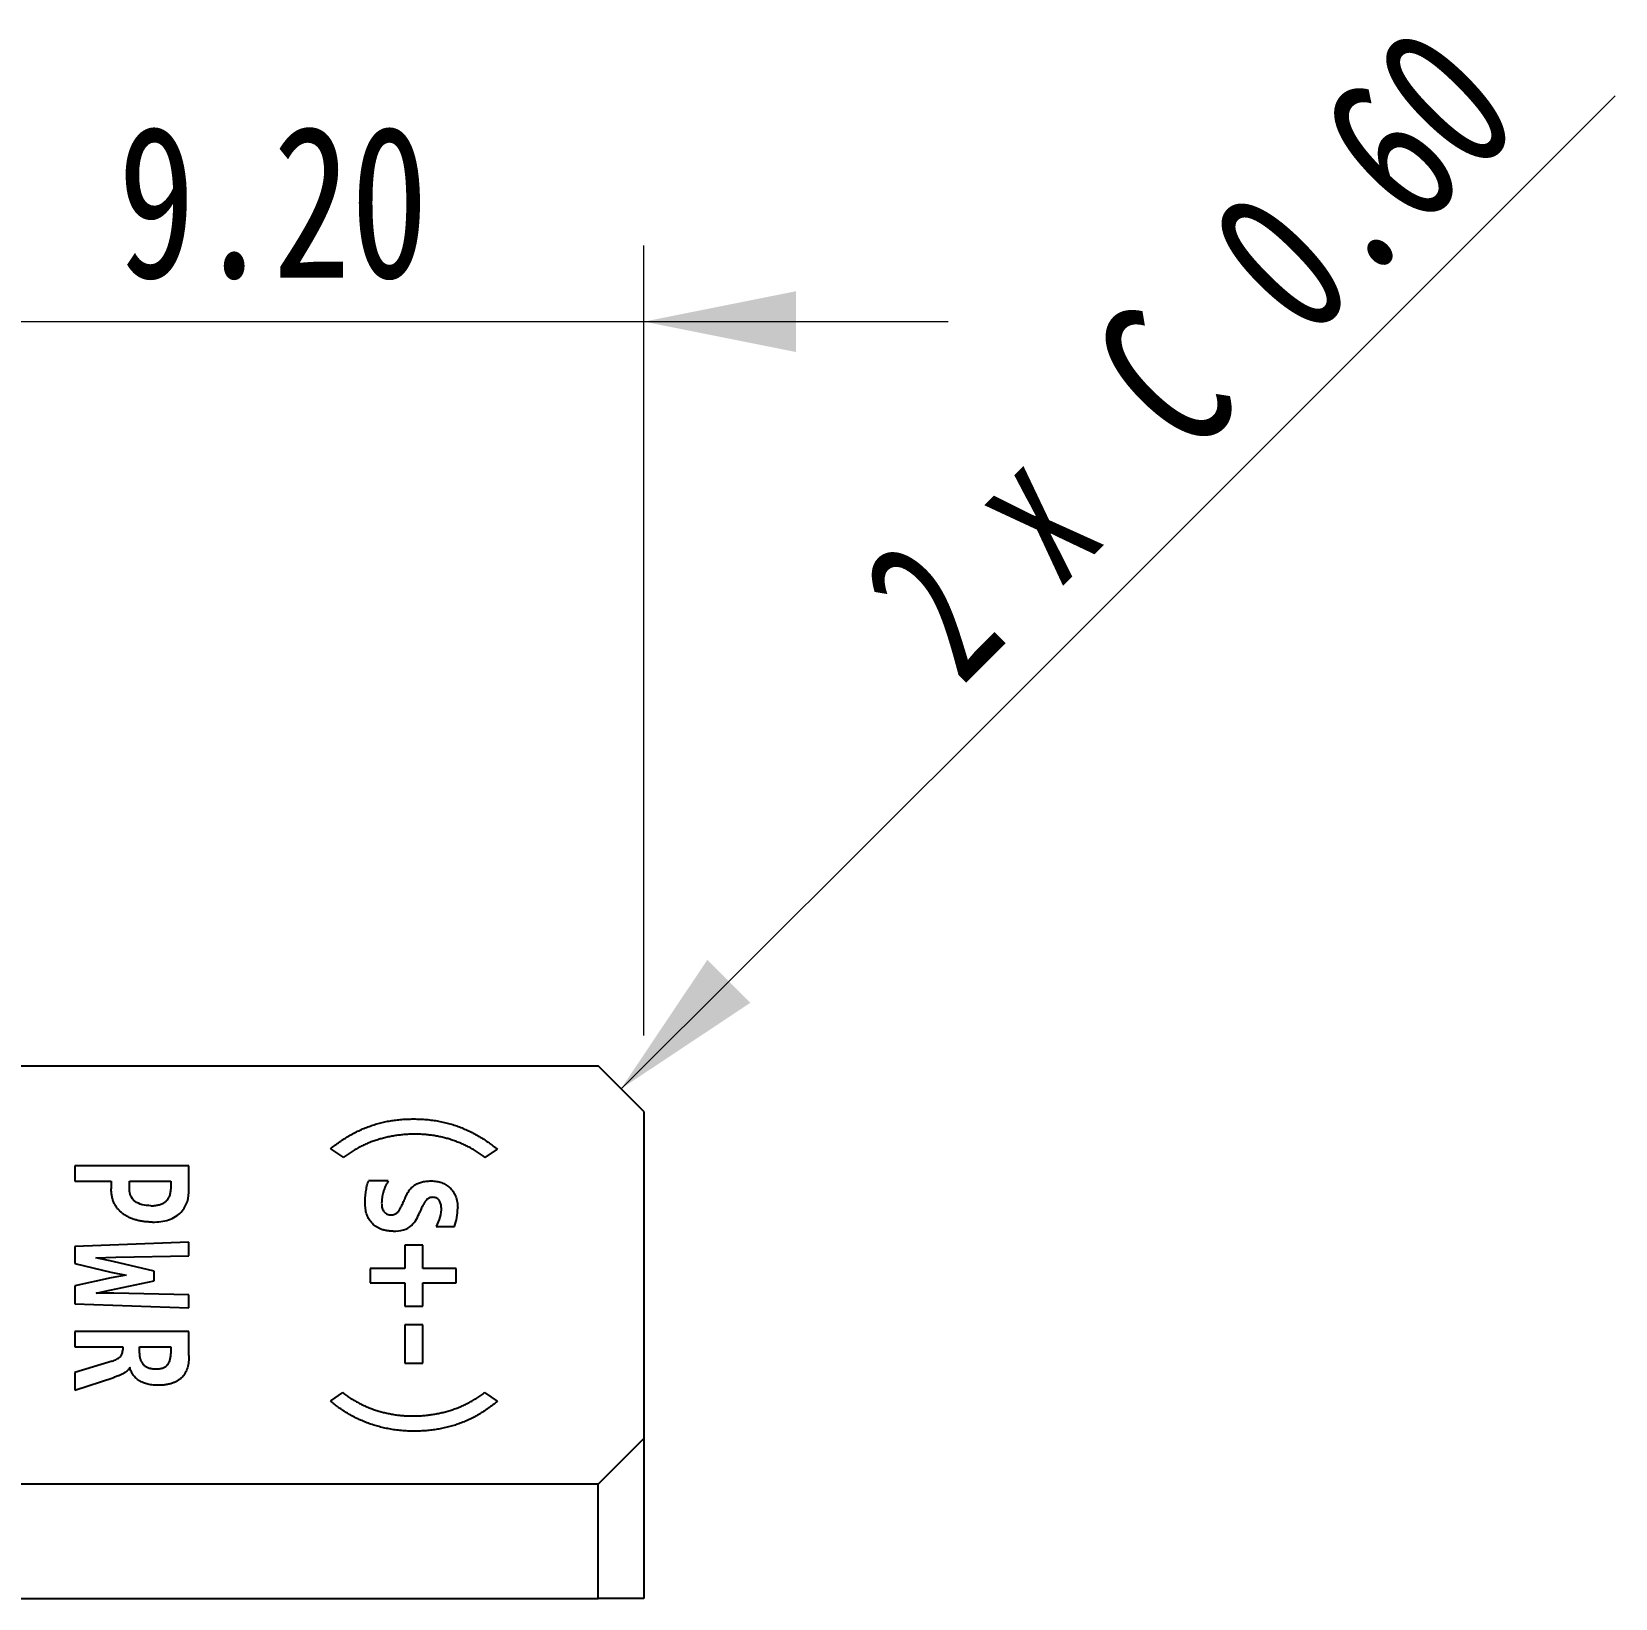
# Model space of a CAD drawing. Header units: millimetres. Extents: x 15 to 415, y 5 to 292.
# Drawn here: x 200.94 to 221.76, y 164.3 to 184.9 of the extents above; entities that cross this region are included whole.
import ezdxf

# ---------------------------------------------------------------- set-up
doc = ezdxf.new("R2010")
doc.units = ezdxf.units.MM
doc.styles.add('SLDTEXTSTYLE0', font='TXT', dxfattribs={"width": 0.75})
doc.styles.add('SLDTEXTSTYLE7', font='TXT', dxfattribs={"width": 0.666667})
doc.dimstyles.new('SLDDIMSTYLE0', dxfattribs={"dimtxt": 2, "dimasz": 2, "dimexe": 0, "dimexo": 0.0625, "dimgap": 0.5, "dimtad": 1, "dimrnd": 1e-09, "dimzin": 4, "dimdsep": 46, "dimtxsty": 'SLDTEXTSTYLE0', "dimsah": 1, "dimcen": 0.09, "dimadec": 0, "dimazin": 1, "dimtfac": 1, "dimtmove": 0, "dimatfit": 0, "dimfxl": 1, "dimfrac": 2, "dimtolj": 1, "dimtzin": 12, "dimarcsym": 0})

# ---------------------------------------------------------------- blocks, each defined once
blk = doc.blocks.new('SW_CHAMFER_DIMENSION_1')
at = {"color": 0, "linetype": 'Continuous', "lineweight": 18}
for p, q in [((0, 0), (8.185, 8.185)), ((-4.887, -4.87), (0, 0))]:
    blk.add_line(p, q, dxfattribs=at)
blk.add_solid([(-4.887, -4.87), (-3.188, -3.741), (-3.752, -3.175)], dxfattribs=at)
at = {"color": 0, "linetype": 'Continuous', "lineweight": 18, "char_height": 2, "attachment_point": 1, "rotation": 45}
for s, insert, style in [('0.60', (2.704, 6.35), 'SLDTEXTSTYLE0'), ('C', (1.172, 4.818), 'SLDTEXTSTYLE0'), ('2 x', (-1.823, 1.823), 'SLDTEXTSTYLE7')]:
    blk.add_mtext(s, dxfattribs=dict(at, insert=insert, style=style))
blk = doc.blocks.new('_D_35')
at = {"color": 7, "linetype": 'Continuous', "lineweight": 18}
for p, q in [((199.786, 166.298), (199.786, 182.083)), ((208.986, 171.698), (208.986, 182.083)), ((199.786, 181.083), (195.786, 181.083)), ((199.786, 181.083), (208.986, 181.083)), ((208.986, 181.083), (212.986, 181.083))]:
    blk.add_line(p, q, dxfattribs=at)
for points in [[(199.786, 181.083), (197.786, 181.483), (197.786, 180.683)], [(208.986, 181.083), (210.986, 180.683), (210.986, 181.483)]]:
    blk.add_solid(points, dxfattribs=at)
at = {"color": 7, "linetype": 'Continuous', "lineweight": 18, "insert": (202.068, 183.661), "char_height": 2, "attachment_point": 1, "style": 'SLDTEXTSTYLE0'}
blk.add_mtext('9.20', dxfattribs=at)

msp = doc.modelspace()

# ---------------------------------------------------------------- linework, layer by layer
at = {"color": 7, "linetype": 'Continuous', "lineweight": 25}
for p, q in [((165.586, 171.298), (208.386, 171.298)), ((208.986, 170.698), (208.386, 171.298)), ((208.986, 170.698), (208.986, 166.398)), ((204.863, 170.207), (205.034, 170.093)), ((206.899, 170.093), (207.059, 170.202)), ((203.004, 169.983), (201.504, 169.983)), ((201.504, 169.983), (201.504, 169.783)), ((203.004, 169.671), (203.004, 169.983)), ((201.504, 169.783), (201.983, 169.783)), ((201.983, 169.783), (201.983, 169.681)), ((202.222, 169.783), (202.765, 169.783)), ((202.222, 169.672), (202.222, 169.783)), ((202.765, 169.783), (202.765, 169.679)), ((205.624, 169.786), (205.363, 169.786)), ((206.255, 169.186), (206.494, 169.186)), ((203.004, 168.979), (201.504, 168.925)), ((201.504, 168.925), (201.504, 168.7)), ((203.004, 168.803), (203.004, 168.979)), ((206.081, 168.94), (205.842, 168.94)), ((205.842, 168.94), (205.842, 168.633)), ((206.081, 168.633), (206.081, 168.94)), ((201.504, 168.7), (201.978, 168.588)), ((201.78, 168.777), (202.043, 168.782)), ((202.006, 168.725), (201.78, 168.777)), ((202.548, 168.599), (202.006, 168.725)), ((202.043, 168.782), (203.004, 168.803)), ((201.982, 168.51), (201.504, 168.406)), ((201.966, 168.351), (202.548, 168.474)), ((201.978, 168.588), (202.177, 168.548)), ((202.177, 168.548), (201.982, 168.51)), ((202.548, 168.474), (202.548, 168.599)), ((205.842, 168.633), (205.385, 168.633)), ((205.385, 168.633), (205.385, 168.448)), ((205.385, 168.448), (205.842, 168.448)), ((205.842, 168.448), (205.842, 168.141)), ((206.516, 168.633), (206.081, 168.633)), ((206.081, 168.141), (206.081, 168.448)), ((206.081, 168.448), (206.516, 168.448)), ((206.516, 168.448), (206.516, 168.633)), ((201.504, 168.406), (201.504, 168.172)), ((201.782, 168.311), (201.966, 168.351)), ((202.016, 168.309), (201.782, 168.311)), ((203.004, 168.287), (202.016, 168.309)), ((203.004, 168.118), (203.004, 168.287)), ((201.504, 168.172), (203.004, 168.118)), ((205.842, 168.141), (206.081, 168.141)), ((206.081, 167.895), (205.842, 167.895)), ((205.842, 167.895), (205.842, 167.388)), ((206.081, 167.388), (206.081, 167.895)), ((203.004, 167.806), (201.504, 167.806)), ((201.504, 167.806), (201.504, 167.606)), ((203.004, 167.491), (203.004, 167.806)), ((201.504, 167.606), (202.135, 167.606)), ((201.994, 167.416), (201.504, 167.268)), ((202.135, 167.606), (202.135, 167.567)), ((202.352, 167.606), (202.765, 167.606)), ((202.352, 167.523), (202.352, 167.606)), ((202.765, 167.606), (202.765, 167.516)), ((201.504, 167.268), (201.504, 167.034)), ((201.504, 167.034), (202.015, 167.202)), ((205.842, 167.388), (206.081, 167.388)), ((205.023, 167.003), (204.863, 166.893)), ((207.059, 166.889), (206.893, 167.003)), ((208.386, 165.798), (208.986, 166.398)), ((208.986, 166.398), (208.986, 164.298)), ((208.386, 165.798), (165.586, 165.798)), ((208.386, 164.298), (208.386, 165.798)), ((199.786, 164.298), (208.386, 164.298)), ((208.986, 164.298), (208.386, 164.298))]:
    msp.add_line(p, q, dxfattribs=at)
for points, knots in [([(204.863, 170.207), (204.883, 170.223), (204.922, 170.254), (204.983, 170.299), (205.045, 170.34), (205.108, 170.379), (205.172, 170.414), (205.237, 170.447), (205.303, 170.476), (205.371, 170.502), (205.439, 170.526), (205.509, 170.545), (205.58, 170.563), (205.653, 170.577), (205.726, 170.587), (205.801, 170.595), (205.878, 170.6), (205.929, 170.6), (205.955, 170.601)], [0, 0, 0, 0, 0.071199, 0.14019, 0.207487, 0.273214, 0.337385, 0.399915, 0.461562, 0.522136, 0.581834, 0.641356, 0.700513, 0.759677, 0.818755, 0.878602, 0.938874, 1, 1, 1, 1]), ([(205.955, 170.601), (205.984, 170.6), (206.04, 170.599), (206.125, 170.594), (206.206, 170.585), (206.285, 170.572), (206.362, 170.556), (206.436, 170.537), (206.508, 170.515), (206.578, 170.49), (206.645, 170.461), (206.711, 170.431), (206.774, 170.398), (206.835, 170.363), (206.894, 170.325), (206.951, 170.286), (207.006, 170.245), (207.041, 170.216), (207.059, 170.202)], [0, 0, 0, 0, 0.067284, 0.13294, 0.197055, 0.260322, 0.322733, 0.384125, 0.445312, 0.505938, 0.566696, 0.627721, 0.688671, 0.75037, 0.812244, 0.874594, 0.93696, 1, 1, 1, 1]), ([(205.975, 170.401), (205.953, 170.4), (205.91, 170.4), (205.845, 170.396), (205.782, 170.39), (205.719, 170.382), (205.656, 170.371), (205.594, 170.357), (205.533, 170.342), (205.472, 170.324), (205.413, 170.304), (205.355, 170.281), (205.298, 170.255), (205.242, 170.228), (205.188, 170.198), (205.135, 170.165), (205.083, 170.131), (205.05, 170.106), (205.034, 170.093)], [0, 0, 0, 0, 0.060776, 0.121084, 0.181411, 0.241301, 0.301555, 0.362126, 0.423, 0.484441, 0.546326, 0.608549, 0.671567, 0.735021, 0.799606, 0.865229, 0.93183, 1, 1, 1, 1]), ([(206.899, 170.093), (206.883, 170.106), (206.85, 170.131), (206.797, 170.165), (206.745, 170.198), (206.691, 170.228), (206.636, 170.255), (206.58, 170.281), (206.523, 170.303), (206.465, 170.324), (206.407, 170.342), (206.347, 170.358), (206.287, 170.371), (206.226, 170.382), (206.164, 170.39), (206.102, 170.396), (206.038, 170.4), (205.996, 170.4), (205.975, 170.401)], [0, 0, 0, 0, 0.069361, 0.137144, 0.203455, 0.268703, 0.332532, 0.395355, 0.457618, 0.518935, 0.579765, 0.639688, 0.699887, 0.759431, 0.819221, 0.878807, 0.939328, 1, 1, 1, 1]), ([(205.32, 169.486), (205.32, 169.501), (205.32, 169.53), (205.322, 169.571), (205.326, 169.611), (205.332, 169.66), (205.343, 169.718), (205.357, 169.764), (205.363, 169.786)], [0, 0, 0, 0, 0.1456809, 0.2842712, 0.4151123, 0.539791, 0.7759779, 1, 1, 1, 1]), ([(205.624, 169.786), (205.617, 169.773), (205.602, 169.749), (205.585, 169.711), (205.569, 169.673), (205.557, 169.636), (205.549, 169.599), (205.542, 169.563), (205.538, 169.528), (205.538, 169.505), (205.537, 169.494)], [0, 0, 0, 0, 0.1351252, 0.2674835, 0.3971709, 0.5256548, 0.6504048, 0.7711763, 0.8873294, 1, 1, 1, 1]), ([(205.84, 169.546), (205.844, 169.555), (205.852, 169.574), (205.865, 169.602), (205.879, 169.627), (205.893, 169.651), (205.909, 169.673), (205.927, 169.693), (205.945, 169.71), (205.965, 169.726), (205.987, 169.74), (206.01, 169.753), (206.035, 169.763), (206.062, 169.771), (206.09, 169.778), (206.121, 169.783), (206.155, 169.785), (206.178, 169.786), (206.19, 169.786)], [0, 0, 0, 0, 0.081134, 0.157814, 0.230144, 0.298252, 0.362869, 0.424866, 0.482653, 0.538993, 0.593491, 0.648096, 0.701144, 0.755553, 0.811705, 0.871001, 0.933128, 1, 1, 1, 1]), ([(206.19, 169.786), (206.201, 169.786), (206.225, 169.785), (206.259, 169.781), (206.292, 169.773), (206.324, 169.764), (206.355, 169.751), (206.384, 169.735), (206.41, 169.717), (206.435, 169.696), (206.458, 169.672), (206.478, 169.645), (206.496, 169.616), (206.511, 169.584), (206.523, 169.549), (206.531, 169.511), (206.536, 169.471), (206.537, 169.443), (206.537, 169.428)], [0, 0, 0, 0, 0.051149, 0.101925, 0.152261, 0.203102, 0.254881, 0.30763, 0.361619, 0.417922, 0.477185, 0.539067, 0.604814, 0.674264, 0.748213, 0.826618, 0.91073, 1, 1, 1, 1]), ([(202.525, 169.245), (202.506, 169.245), (202.468, 169.246), (202.412, 169.251), (202.359, 169.26), (202.308, 169.272), (202.26, 169.287), (202.215, 169.306), (202.173, 169.329), (202.135, 169.355), (202.1, 169.384), (202.07, 169.417), (202.043, 169.452), (202.022, 169.492), (202.004, 169.534), (201.992, 169.58), (201.984, 169.629), (201.983, 169.663), (201.983, 169.681)], [0, 0, 0, 0, 0.062241, 0.122409, 0.180976, 0.238816, 0.295945, 0.351906, 0.408023, 0.464686, 0.522343, 0.581494, 0.642693, 0.706887, 0.774372, 0.845113, 0.920212, 1, 1, 1, 1]), ([(202.505, 169.46), (202.466, 169.461), (202.428, 169.464), (202.354, 169.483), (202.321, 169.498), (202.268, 169.539), (202.249, 169.564), (202.226, 169.617), (202.223, 169.645), (202.222, 169.672)], [0, 0, 0, 0, 0.25, 0.25, 0.5, 0.5, 0.75, 0.75, 1, 1, 1, 1]), ([(202.505, 169.46), (202.515, 169.46), (202.534, 169.46), (202.562, 169.463), (202.588, 169.467), (202.613, 169.473), (202.636, 169.481), (202.658, 169.489), (202.677, 169.501), (202.696, 169.513), (202.712, 169.528), (202.725, 169.544), (202.738, 169.562), (202.747, 169.582), (202.756, 169.603), (202.761, 169.627), (202.765, 169.652), (202.765, 169.67), (202.765, 169.679)], [0, 0, 0, 0, 0.062782, 0.12312, 0.181326, 0.238048, 0.293523, 0.348464, 0.40253, 0.457337, 0.513596, 0.571577, 0.632321, 0.696523, 0.765278, 0.837969, 0.91656, 1, 1, 1, 1]), ([(202.525, 169.245), (202.598, 169.246), (202.671, 169.253), (202.803, 169.297), (202.86, 169.332), (202.942, 169.418), (202.967, 169.467), (202.999, 169.568), (203.003, 169.619), (203.004, 169.671)], [0, 0, 0, 0, 0.25, 0.25, 0.5, 0.5, 0.75, 0.75, 1, 1, 1, 1]), ([(205.69, 169.125), (205.673, 169.125), (205.642, 169.126), (205.597, 169.132), (205.556, 169.141), (205.519, 169.155), (205.485, 169.172), (205.454, 169.192), (205.427, 169.213), (205.403, 169.238), (205.383, 169.264), (205.366, 169.293), (205.351, 169.322), (205.339, 169.354), (205.331, 169.386), (205.325, 169.419), (205.321, 169.453), (205.32, 169.475), (205.32, 169.486)], [0, 0, 0, 0, 0.068187, 0.131565, 0.192816, 0.251567, 0.309696, 0.367069, 0.425159, 0.484074, 0.544377, 0.605567, 0.668489, 0.733375, 0.799758, 0.866004, 0.932853, 1, 1, 1, 1]), ([(205.537, 169.494), (205.538, 169.481), (205.538, 169.459), (205.545, 169.427), (205.555, 169.401), (205.57, 169.379), (205.588, 169.361), (205.61, 169.349), (205.634, 169.341), (205.652, 169.34), (205.661, 169.34)], [0, 0, 0, 0, 0.1837, 0.344469, 0.484317, 0.606906, 0.71509, 0.811792, 0.904985, 1, 1, 1, 1]), ([(205.661, 169.34), (205.669, 169.34), (205.686, 169.341), (205.71, 169.347), (205.733, 169.36), (205.749, 169.375), (205.762, 169.391), (205.772, 169.405), (205.782, 169.422), (205.792, 169.441), (205.803, 169.463), (205.815, 169.488), (205.827, 169.516), (205.835, 169.535), (205.84, 169.546)], [0, 0, 0, 0, 0.070428, 0.137201, 0.211725, 0.302873, 0.358122, 0.420759, 0.491013, 0.570254, 0.659445, 0.761021, 0.87443, 1, 1, 1, 1]), ([(206.214, 169.571), (206.205, 169.57), (206.189, 169.57), (206.165, 169.564), (206.144, 169.552), (206.128, 169.538), (206.116, 169.523), (206.106, 169.509), (206.096, 169.493), (206.085, 169.475), (206.074, 169.454), (206.063, 169.431), (206.051, 169.404), (206.043, 169.385), (206.039, 169.375)], [0, 0, 0, 0, 0.072449, 0.139653, 0.211978, 0.304224, 0.358885, 0.421219, 0.492291, 0.571391, 0.659917, 0.760706, 0.874148, 1, 1, 1, 1]), ([(206.32, 169.438), (206.32, 169.447), (206.319, 169.465), (206.314, 169.491), (206.305, 169.514), (206.293, 169.534), (206.278, 169.55), (206.259, 169.562), (206.237, 169.57), (206.222, 169.57), (206.214, 169.571)], [0, 0, 0, 0, 0.1692296, 0.3215452, 0.4601194, 0.5873623, 0.7020378, 0.8037547, 0.8997222, 1, 1, 1, 1]), ([(205.69, 169.125), (205.735, 169.125), (205.782, 169.129), (205.866, 169.154), (205.902, 169.175), (205.958, 169.226), (205.978, 169.255), (206.012, 169.314), (206.027, 169.345), (206.039, 169.375)], [0, 0, 0, 0, 0.25, 0.25, 0.5, 0.5, 0.75, 0.75, 1, 1, 1, 1]), ([(206.32, 169.438), (206.318, 169.395), (206.314, 169.352), (206.292, 169.267), (206.275, 169.226), (206.255, 169.186)], [0, 0, 0, 0, 0.5, 0.5, 1, 1, 1, 1]), ([(206.494, 169.186), (206.507, 169.226), (206.519, 169.266), (206.535, 169.347), (206.537, 169.388), (206.537, 169.428)], [0, 0, 0, 0, 0.5, 0.5, 1, 1, 1, 1]), ([(201.994, 167.416), (202.005, 167.42), (202.027, 167.427), (202.055, 167.441), (202.08, 167.457), (202.1, 167.475), (202.116, 167.496), (202.127, 167.518), (202.133, 167.542), (202.134, 167.559), (202.135, 167.567)], [0, 0, 0, 0, 0.13489, 0.262117, 0.382937, 0.502093, 0.622553, 0.743199, 0.868841, 1, 1, 1, 1]), ([(202.352, 167.523), (202.353, 167.508), (202.354, 167.479), (202.363, 167.444), (202.372, 167.419), (202.382, 167.402), (202.393, 167.386), (202.405, 167.371), (202.42, 167.358), (202.436, 167.347), (202.453, 167.337), (202.472, 167.329), (202.493, 167.322), (202.516, 167.318), (202.539, 167.314), (202.556, 167.314), (202.564, 167.314)], [0, 0, 0, 0, 0.156065, 0.299025, 0.366206, 0.429474, 0.490277, 0.548712, 0.605422, 0.660521, 0.714766, 0.769074, 0.824373, 0.88051, 0.938567, 1, 1, 1, 1]), ([(202.564, 167.314), (202.573, 167.314), (202.589, 167.314), (202.613, 167.317), (202.636, 167.321), (202.656, 167.326), (202.675, 167.333), (202.691, 167.342), (202.706, 167.352), (202.719, 167.365), (202.73, 167.378), (202.739, 167.393), (202.748, 167.41), (202.754, 167.428), (202.759, 167.448), (202.763, 167.469), (202.765, 167.492), (202.765, 167.508), (202.765, 167.516)], [0, 0, 0, 0, 0.0644962, 0.1252966, 0.1822689, 0.2367574, 0.2879879, 0.3395472, 0.3911136, 0.4431794, 0.4982977, 0.5567588, 0.6187073, 0.6851368, 0.7558245, 0.8318684, 0.91349, 1, 1, 1, 1]), ([(203.004, 167.491), (203.004, 167.477), (203.004, 167.448), (203, 167.407), (202.993, 167.367), (202.984, 167.33), (202.972, 167.295), (202.957, 167.262), (202.937, 167.232), (202.915, 167.205), (202.888, 167.181), (202.858, 167.16), (202.824, 167.141), (202.786, 167.126), (202.745, 167.114), (202.698, 167.105), (202.648, 167.1), (202.613, 167.099), (202.594, 167.099)], [0, 0, 0, 0, 0.0784, 0.153055, 0.224207, 0.292389, 0.356732, 0.418154, 0.476537, 0.533113, 0.587467, 0.641063, 0.694814, 0.749621, 0.806404, 0.866159, 0.930598, 1, 1, 1, 1]), ([(202.226, 167.338), (202.223, 167.332), (202.218, 167.319), (202.204, 167.3), (202.186, 167.283), (202.163, 167.266), (202.134, 167.25), (202.1, 167.233), (202.06, 167.217), (202.03, 167.207), (202.015, 167.202)], [0, 0, 0, 0, 0.094989, 0.193265, 0.297051, 0.4077, 0.530418, 0.670497, 0.82661, 1, 1, 1, 1]), ([(202.594, 167.099), (202.581, 167.099), (202.555, 167.099), (202.518, 167.103), (202.482, 167.108), (202.449, 167.116), (202.419, 167.127), (202.39, 167.138), (202.364, 167.152), (202.339, 167.167), (202.318, 167.185), (202.298, 167.203), (202.28, 167.223), (202.265, 167.244), (202.252, 167.266), (202.241, 167.29), (202.232, 167.313), (202.228, 167.33), (202.226, 167.338)], [0, 0, 0, 0, 0.072192, 0.140549, 0.20621, 0.269373, 0.330598, 0.390547, 0.449605, 0.508531, 0.567457, 0.626884, 0.686741, 0.74767, 0.809838, 0.87222, 0.935319, 1, 1, 1, 1]), ([(205.023, 167.003), (205.04, 166.991), (205.073, 166.966), (205.125, 166.931), (205.178, 166.899), (205.232, 166.869), (205.287, 166.841), (205.343, 166.816), (205.4, 166.793), (205.458, 166.773), (205.517, 166.755), (205.577, 166.739), (205.637, 166.726), (205.699, 166.715), (205.76, 166.706), (205.823, 166.7), (205.887, 166.697), (205.929, 166.696), (205.95, 166.696)], [0, 0, 0, 0, 0.069436, 0.137061, 0.203473, 0.268581, 0.332273, 0.395232, 0.457362, 0.518835, 0.57983, 0.639926, 0.6999, 0.759628, 0.81929, 0.879067, 0.939458, 1, 1, 1, 1]), ([(205.95, 166.696), (205.972, 166.696), (206.015, 166.697), (206.079, 166.7), (206.143, 166.707), (206.206, 166.715), (206.268, 166.726), (206.33, 166.739), (206.391, 166.755), (206.452, 166.773), (206.511, 166.793), (206.57, 166.816), (206.627, 166.841), (206.683, 166.869), (206.737, 166.899), (206.791, 166.931), (206.843, 166.966), (206.876, 166.991), (206.893, 167.003)], [0, 0, 0, 0, 0.0604, 0.12065, 0.18029, 0.240435, 0.300322, 0.360742, 0.421559, 0.482941, 0.545052, 0.607494, 0.670452, 0.734365, 0.798888, 0.864688, 0.931676, 1, 1, 1, 1]), ([(205.968, 166.496), (205.939, 166.497), (205.882, 166.497), (205.798, 166.503), (205.717, 166.512), (205.638, 166.525), (205.561, 166.541), (205.487, 166.56), (205.415, 166.582), (205.344, 166.607), (205.276, 166.634), (205.211, 166.664), (205.147, 166.697), (205.086, 166.732), (205.028, 166.769), (204.97, 166.808), (204.915, 166.85), (204.881, 166.878), (204.863, 166.893)], [0, 0, 0, 0, 0.067363, 0.132833, 0.197244, 0.260327, 0.322557, 0.384022, 0.44542, 0.506472, 0.567495, 0.628448, 0.689741, 0.751177, 0.812927, 0.874976, 0.937234, 1, 1, 1, 1]), ([(207.059, 166.889), (207.04, 166.873), (207.001, 166.841), (206.941, 166.797), (206.879, 166.755), (206.816, 166.716), (206.753, 166.68), (206.687, 166.648), (206.621, 166.619), (206.554, 166.593), (206.485, 166.57), (206.415, 166.551), (206.344, 166.534), (206.271, 166.52), (206.197, 166.509), (206.122, 166.502), (206.045, 166.497), (205.994, 166.496), (205.968, 166.496)], [0, 0, 0, 0, 0.071014, 0.140173, 0.20743, 0.272748, 0.336843, 0.399563, 0.461039, 0.521456, 0.581253, 0.640647, 0.699691, 0.759016, 0.818329, 0.878147, 0.938635, 1, 1, 1, 1])]:
    msp.add_open_spline(points, degree=3, knots=knots, dxfattribs=at)

# ---------------------------------------------------------------- block references
at = {"color": 7, "linetype": 'Continuous', "lineweight": 18}
msp.add_blockref('SW_CHAMFER_DIMENSION_1', (213.572, 175.868), dxfattribs=at)

# ---------------------------------------------------------------- dimensions: what is measured, and where the dimension line sits
dim = msp.add_linear_dim(base=(208.986, 181.083), p1=(199.786, 165.298), p2=(208.986, 170.698), dimstyle='SLDDIMSTYLE0', dxfattribs=at)
dim.commit()
dim.dimension.update_dxf_attribs({"geometry": '_D_35', "text_midpoint": (204.654, 181.083), "dimtype": 160})

doc.saveas('drawing.dxf')
